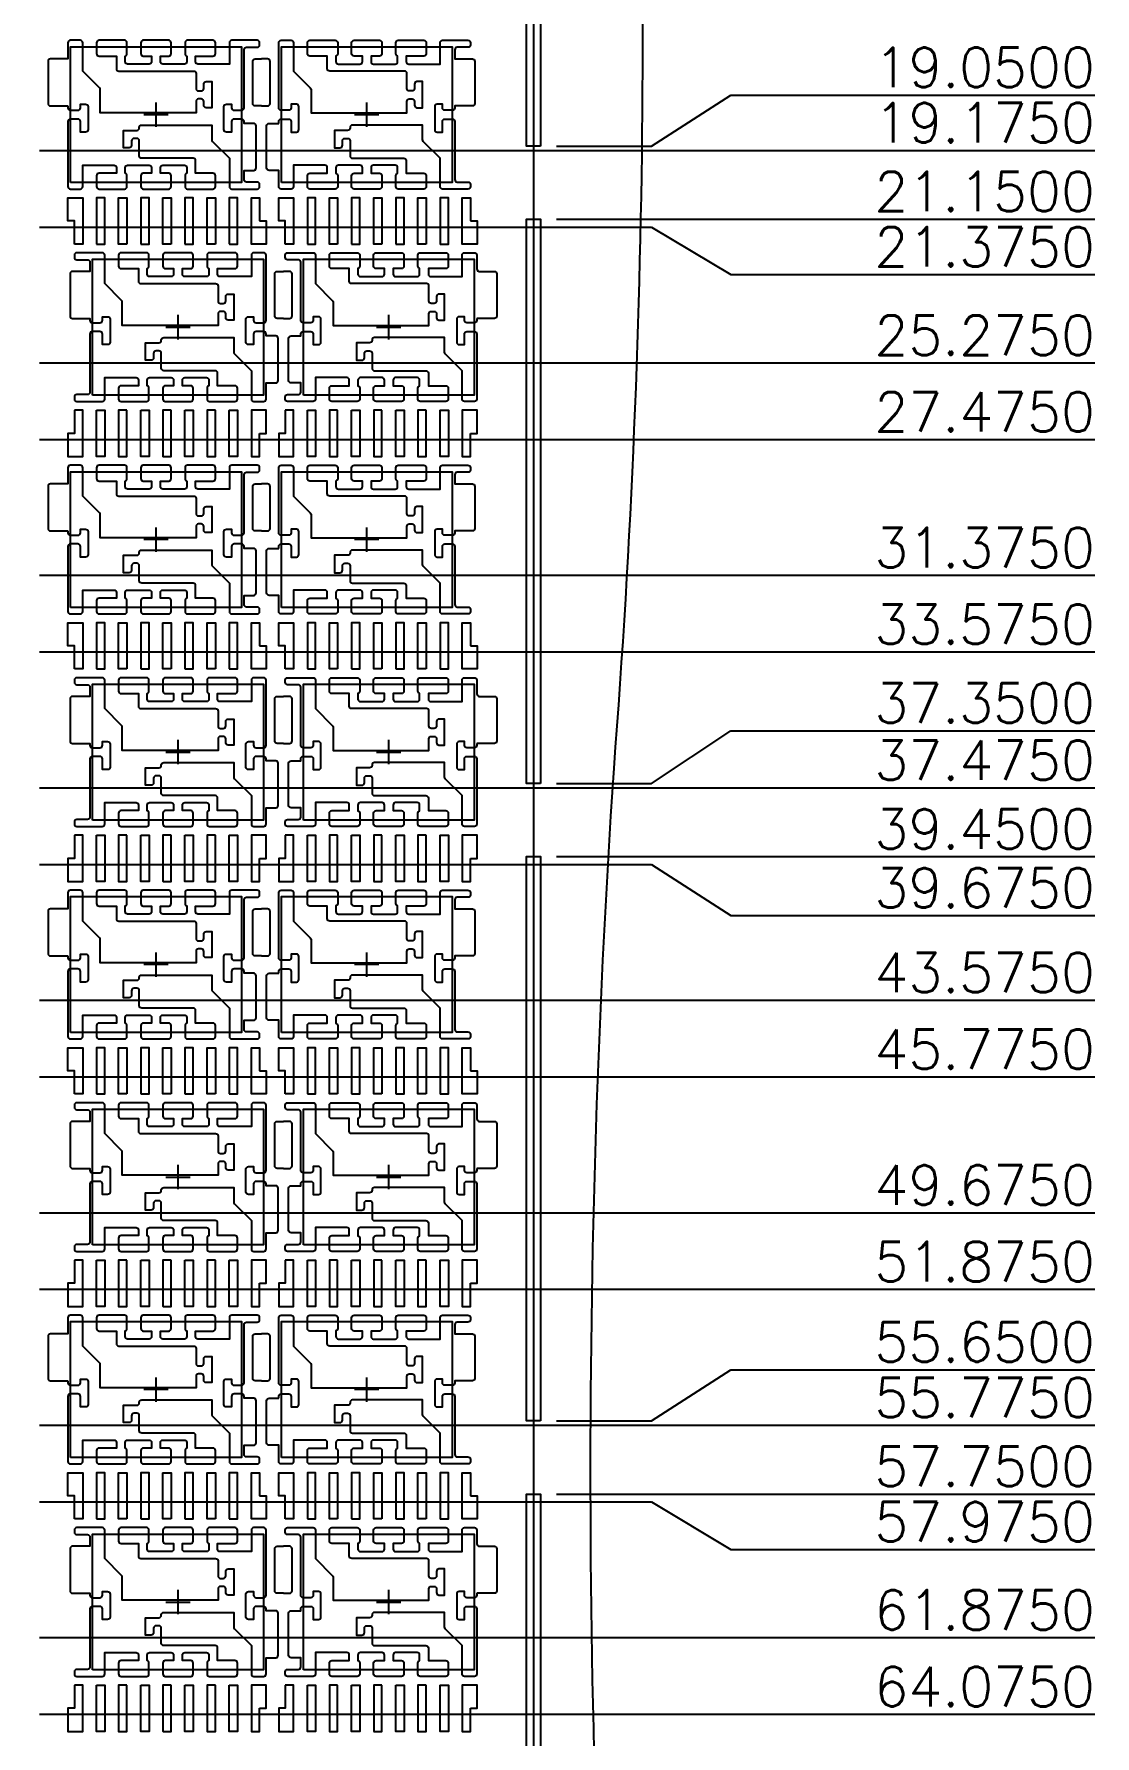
# Model space of a CAD drawing. Extents: x 37 to 266, y 59 to 387.
# Drawn here: x 108.7 to 175.7, y 213.3 to 320.8 of the extents above; entities that cross this region are included whole.
import ezdxf
from ezdxf.enums import TextEntityAlignment as Align
from ezdxf.lldxf.tags import DXFTag

# ---------------------------------------------------------------- set-up
doc = ezdxf.new("R2010")
doc.units = 0
doc.header["$LTSCALE"] = 8
doc.header["$MEASUREMENT"] = 0
for name, color, linetype in [('CEN', 2, 'CENTER'), ('COIN-LINE', 4, 'Continuous'), ('DIM', 7, 'Continuous'), ('LF-LINE', 1, 'Continuous'), ('PKG-OUT', 3, 'HIDDEN')]:
    doc.layers.add(name, color=color, linetype=linetype)
doc.styles.add('SIMPLEX', font='SIMPLEX.shx', dxfattribs={"height": 3})
tags = doc.linetypes.add('CENTER', pattern=[2, 1.25, -0.25, 0.25, -0.25]).pattern_tags.tags
tags[10:11] = [DXFTag(74, 4), DXFTag(75, 0), DXFTag(340, '0'), DXFTag(46, 1.0), DXFTag(50, 0.0), DXFTag(44, 0.0), DXFTag(45, 0.0)]
tags[8:9] = [DXFTag(74, 4), DXFTag(75, 0), DXFTag(340, '0'), DXFTag(46, 1.0), DXFTag(50, 0.0), DXFTag(44, 0.0), DXFTag(45, 0.0)]
tags[6:7] = [DXFTag(74, 4), DXFTag(75, 0), DXFTag(340, '0'), DXFTag(46, 1.0), DXFTag(50, 0.0), DXFTag(44, 0.0), DXFTag(45, 0.0)]
tags[4:5] = [DXFTag(74, 4), DXFTag(75, 0), DXFTag(340, '0'), DXFTag(46, 1.0), DXFTag(50, 0.0), DXFTag(44, 0.0), DXFTag(45, 0.0)]
tags = doc.linetypes.add('HIDDEN', pattern=[0.375, 0.25, -0.125]).pattern_tags.tags
tags[6:7] = [DXFTag(74, 4), DXFTag(75, 0), DXFTag(340, '0'), DXFTag(46, 1.0), DXFTag(50, 0.0), DXFTag(44, 0.0), DXFTag(45, 0.0)]
tags[4:5] = [DXFTag(74, 4), DXFTag(75, 0), DXFTag(340, '0'), DXFTag(46, 1.0), DXFTag(50, 0.0), DXFTag(44, 0.0), DXFTag(45, 0.0)]

# ---------------------------------------------------------------- blocks, each defined once
blk = doc.blocks.new('INT2')
for points in [[(2.527, 0.25), (2.527, 0.195, -0.414214), (2.457, 0.125), (2.24, 0.125, -0.414214), (2.17, 0.195), (2.17, 0.3), (2.02, 0.3, 0.414214), (1.95, 0.23), (1.95, -0.43, 0.414214), (2.02, -0.5), (2.17, -0.5), (2.17, -0.195, -0.414214), (2.24, -0.125), (2.457, -0.125, -0.414214), (2.527, -0.195), (2.527, -2.065, -0.414214), (2.457, -2.135), (2.175, -2.135, -0.414214), (2.105, -2.065), (2.105, -1.25), (1.621, -0.766, -0.198912), (1.6, -0.716), (1.6, -0.3), (-0.41, -0.3, 0.414214), (-0.48, -0.37), (-0.48, -0.38, -0.414214), (-0.55, -0.45), (-0.93, -0.45), (-0.93, -0.95), (-0.77, -0.95, 0.414214), (-0.7, -0.88), (-0.7, -0.75, -0.414214), (-0.63, -0.68), (-0.55, -0.68, -0.414214), (-0.48, -0.75), (-0.48, -1.18, 0.414214), (-0.41, -1.25), (1.065, -1.25, -0.414214), (1.135, -1.32), (1.135, -1.68), (1.635, -1.68, -0.414214), (1.705, -1.75), (1.705, -2.065, -0.414214), (1.635, -2.135), (0.905, -2.135, -0.414214), (0.835, -2.065), (0.835, -1.75, -0.331679), (0.885, -1.683), (0.885, -1.52, 0.414214), (0.815, -1.45), (0.195, -1.45, 0.414214), (0.125, -1.52), (0.125, -1.68), (0.365, -1.68, -0.414214), (0.435, -1.75), (0.435, -2.065, -0.414214), (0.365, -2.135), (-0.365, -2.135, -0.414214), (-0.435, -2.065), (-0.435, -1.75, -0.414214), (-0.365, -1.68), (-0.125, -1.68), (-0.125, -1.52, 0.414214), (-0.195, -1.45), (-0.815, -1.45, 0.414214), (-0.885, -1.52), (-0.885, -1.683, -0.331679), (-0.835, -1.75), (-0.835, -2.065, -0.414214), (-0.905, -2.135), (-1.635, -2.135, -0.414214), (-1.705, -2.065), (-1.705, -1.75, -0.414214), (-1.635, -1.68), (-1.135, -1.68), (-1.135, -1.52, 0.414214), (-1.205, -1.45), (-2.105, -1.45), (-2.105, -2.065, -0.414214), (-2.175, -2.135), (-2.905, -2.135, -0.414214), (-2.975, -2.065), (-2.975, -2.005, -0.414214), (-2.905, -1.935), (-2.598, -1.935, 0.414214), (-2.528, -1.865), (-2.528, -1.6), (-2.805, -1.6, -0.414214), (-2.875, -1.53), (-2.875, -0.32, -0.414214), (-2.805, -0.25), (-2.528, -0.25), (-2.528, -0.195, -0.414214), (-2.458, -0.125), (-2.24, -0.125, -0.414214), (-2.17, -0.195), (-2.17, -0.5), (-2.02, -0.5, 0.414214), (-1.95, -0.43), (-1.95, 0.23, 0.414214), (-2.02, 0.3), (-2.17, 0.3), (-2.17, 0.195, -0.414214), (-2.24, 0.125), (-2.458, 0.125, -0.414214), (-2.528, 0.195), (-2.528, 1.865, 0.414214), (-2.598, 1.935), (-2.905, 1.935, -0.414214), (-2.975, 2.005), (-2.975, 2.065, -0.414214), (-2.905, 2.135), (-2.175, 2.135, -0.414214), (-2.105, 2.065), (-2.105, 1.25), (-1.621, 0.766, -0.198912), (-1.6, 0.716), (-1.6, 0.05), (1.15, 0.05), (1.15, 0.38, -0.414214), (1.22, 0.45), (1.3, 0.45, -0.414214), (1.37, 0.38), (1.37, 0.27, 0.414214), (1.44, 0.2), (1.6, 0.2), (1.6, 0.95), (1.44, 0.95, 0.414214), (1.37, 0.88), (1.37, 0.75, -0.414214), (1.3, 0.68), (1.22, 0.68, -0.414214), (1.15, 0.75), (1.15, 1.18, 0.414214), (1.08, 1.25), (-1.065, 1.25, -0.414214), (-1.135, 1.32), (-1.135, 1.68), (-1.635, 1.68, -0.414214), (-1.705, 1.75), (-1.705, 2.065, -0.414214), (-1.635, 2.135), (-0.905, 2.135, -0.414214), (-0.835, 2.065), (-0.835, 1.75, -0.331679), (-0.885, 1.683), (-0.885, 1.52, 0.414214), (-0.815, 1.45), (-0.195, 1.45, 0.414214), (-0.125, 1.52), (-0.125, 1.68), (-0.365, 1.68, -0.414214), (-0.435, 1.75), (-0.435, 2.065, -0.414214), (-0.365, 2.135), (0.365, 2.135, -0.414214), (0.435, 2.065), (0.435, 1.75, -0.414214), (0.365, 1.68), (0.125, 1.68), (0.125, 1.52, 0.414214), (0.195, 1.45), (0.815, 1.45, 0.414214), (0.885, 1.52), (0.885, 1.683, -0.331679), (0.835, 1.75), (0.835, 2.065, -0.414214), (0.905, 2.135), (1.635, 2.135, -0.414214), (1.705, 2.065), (1.705, 1.75, -0.414214), (1.635, 1.68), (1.135, 1.68), (1.135, 1.52, 0.414214), (1.205, 1.45), (2.105, 1.45), (2.105, 2.065, -0.414214), (2.175, 2.135), (2.457, 2.135, -0.414214), (2.527, 2.065), (2.527, 1.67, 0.414214), (2.597, 1.6), (3.03, 1.6, -0.414214), (3.1, 1.53), (3.1, 0.32, -0.414214), (3.03, 0.25), (2.527, 0.25)], [(-3.025, 0.25), (-2.848, 0.25, 0.414214), (-2.778, 0.32), (-2.778, 1.53, 0.414214), (-2.848, 1.6), (-3.025, 1.6)]]:
    blk.add_lwpolyline(points, format="xyb")
at = {"layer": 'PKG-OUT'}
blk.add_lwpolyline([(-2.45, -1.95), (-2.45, 1.95), (2.45, 1.95), (2.45, -1.95)], close=True, dxfattribs=at)
blk = doc.blocks.new('INT1')
blk.add_lwpolyline([(1.22, 0.45, 0.414214), (1.15, 0.38), (1.15, 0.05), (-1.6, 0.05), (-1.6, 0.716, 0.198912), (-1.621, 0.766), (-2.105, 1.25), (-2.105, 2.065, 0.414214), (-2.175, 2.135), (-2.905, 2.135, 0.414214), (-2.975, 2.065), (-2.975, 2.005, 0.414214), (-2.905, 1.935), (-2.598, 1.935, -0.414214), (-2.528, 1.865), (-2.528, 1.6), (-3.03, 1.6, 0.414214), (-3.1, 1.53), (-3.1, 0.32, 0.414214), (-3.03, 0.25), (-2.528, 0.25), (-2.528, 0.195, 0.414214), (-2.458, 0.125), (-2.24, 0.125, 0.414214), (-2.17, 0.195), (-2.17, 0.3), (-2.02, 0.3, -0.414214), (-1.95, 0.23), (-1.95, -0.43, -0.414214), (-2.02, -0.5), (-2.17, -0.5), (-2.17, -0.195, 0.414214), (-2.24, -0.125), (-2.458, -0.125, 0.414214), (-2.528, -0.195), (-2.528, -1.865, -0.414214), (-2.598, -1.935), (-2.905, -1.935, 0.414214), (-2.975, -2.005), (-2.975, -2.065, 0.414214), (-2.905, -2.135), (-2.175, -2.135, 0.414214), (-2.105, -2.065), (-2.105, -1.45), (-1.205, -1.45, -0.414214), (-1.135, -1.52), (-1.135, -1.68), (-1.635, -1.68, 0.414214), (-1.705, -1.75), (-1.705, -2.065, 0.414214), (-1.635, -2.135), (-0.905, -2.135, 0.414214), (-0.835, -2.065), (-0.835, -1.75, 0.331679), (-0.885, -1.683), (-0.885, -1.52, -0.414214), (-0.815, -1.45), (-0.195, -1.45, -0.414214), (-0.125, -1.52), (-0.125, -1.68), (-0.365, -1.68, 0.414214), (-0.435, -1.75), (-0.435, -2.065, 0.414214), (-0.365, -2.135), (0.365, -2.135, 0.414214), (0.435, -2.065), (0.435, -1.75, 0.414214), (0.365, -1.68), (0.125, -1.68), (0.125, -1.52, -0.414214), (0.195, -1.45), (0.815, -1.45, -0.414214), (0.885, -1.52), (0.885, -1.683, 0.331679), (0.835, -1.75), (0.835, -2.065, 0.414214), (0.905, -2.135), (1.635, -2.135, 0.414214), (1.705, -2.065), (1.705, -1.75, 0.414214), (1.635, -1.68), (1.135, -1.68), (1.135, -1.32, 0.414214), (1.065, -1.25), (-0.41, -1.25, -0.414214), (-0.48, -1.18), (-0.48, -0.75, 0.414214), (-0.55, -0.68), (-0.63, -0.68, 0.414214), (-0.7, -0.75), (-0.7, -0.88, -0.414214), (-0.77, -0.95), (-0.93, -0.95), (-0.93, -0.45), (-0.55, -0.45, 0.414214), (-0.48, -0.38), (-0.48, -0.37, -0.414214), (-0.41, -0.3), (1.6, -0.3), (1.6, -0.716, 0.198912), (1.621, -0.766), (2.105, -1.25), (2.105, -2.065, 0.414214), (2.175, -2.135), (2.457, -2.135, 0.414214), (2.527, -2.065), (2.527, -1.6), (2.805, -1.6, 0.414214), (2.875, -1.53), (2.875, -0.32, 0.414214), (2.805, -0.25), (2.527, -0.25), (2.527, -0.195, 0.414214), (2.457, -0.125), (2.24, -0.125, 0.414214), (2.17, -0.195), (2.17, -0.5), (2.02, -0.5, -0.414214), (1.95, -0.43), (1.95, 0.23, -0.414214), (2.02, 0.3), (2.17, 0.3), (2.17, 0.195, 0.414214), (2.24, 0.125), (2.457, 0.125, 0.414214), (2.527, 0.195), (2.527, 2.065, 0.414214), (2.457, 2.135), (2.175, 2.135, 0.414214), (2.105, 2.065), (2.105, 1.45), (1.205, 1.45, -0.414214), (1.135, 1.52), (1.135, 1.68), (1.635, 1.68, 0.414214), (1.705, 1.75), (1.705, 2.065, 0.414214), (1.635, 2.135), (0.905, 2.135, 0.414214), (0.835, 2.065), (0.835, 1.75, 0.331679), (0.885, 1.683), (0.885, 1.52, -0.414214), (0.815, 1.45), (0.195, 1.45, -0.414214), (0.125, 1.52), (0.125, 1.68), (0.365, 1.68, 0.414214), (0.435, 1.75), (0.435, 2.065, 0.414214), (0.365, 2.135), (-0.365, 2.135, 0.414214), (-0.435, 2.065), (-0.435, 1.75, 0.414214), (-0.365, 1.68), (-0.125, 1.68), (-0.125, 1.52, -0.414214), (-0.195, 1.45), (-0.815, 1.45, -0.414214), (-0.885, 1.52), (-0.885, 1.683, 0.331679), (-0.835, 1.75), (-0.835, 2.065, 0.414214), (-0.905, 2.135), (-1.635, 2.135, 0.414214), (-1.705, 2.065), (-1.705, 1.75, 0.414214), (-1.635, 1.68), (-1.135, 1.68), (-1.135, 1.32, 0.414214), (-1.065, 1.25), (1.08, 1.25, -0.414214), (1.15, 1.18), (1.15, 0.75, 0.414214), (1.22, 0.68), (1.3, 0.68, 0.414214), (1.37, 0.75), (1.37, 0.88, -0.414214), (1.44, 0.95), (1.6, 0.95), (1.6, 0.2), (1.44, 0.2, -0.414214), (1.37, 0.27), (1.37, 0.38, 0.414214), (1.3, 0.45)], format="xyb", close=True)
blk.add_lwpolyline([(3.025, 0.25), (2.848, 0.25, -0.414214), (2.778, 0.32), (2.778, 1.53, -0.414214), (2.848, 1.6), (3.025, 1.6)], format="xyb")
at = {"layer": 'PKG-OUT'}
blk.add_lwpolyline([(-2.45, -1.95), (-2.45, 1.95), (2.45, 1.95), (2.45, -1.95)], close=True, dxfattribs=at)
blk = doc.blocks.new('INT3')
for points in [[(-2.528, 0.25), (-2.528, 0.195, 0.414214), (-2.458, 0.125), (-2.24, 0.125, 0.414214), (-2.17, 0.195), (-2.17, 0.3), (-2.02, 0.3, -0.414214), (-1.95, 0.23), (-1.95, -0.43, -0.414214), (-2.02, -0.5), (-2.17, -0.5), (-2.17, -0.195, 0.414214), (-2.24, -0.125), (-2.458, -0.125, 0.414214), (-2.528, -0.195), (-2.528, -2.065, 0.414214), (-2.458, -2.135), (-2.175, -2.135, 0.414214), (-2.105, -2.065), (-2.105, -1.45), (-1.205, -1.45, -0.414214), (-1.135, -1.52), (-1.135, -1.68), (-1.635, -1.68, 0.414214), (-1.705, -1.75), (-1.705, -2.065, 0.414214), (-1.635, -2.135), (-0.905, -2.135, 0.414214), (-0.835, -2.065), (-0.835, -1.75, 0.331679), (-0.885, -1.683), (-0.885, -1.52, -0.414214), (-0.815, -1.45), (-0.195, -1.45, -0.414214), (-0.125, -1.52), (-0.125, -1.68), (-0.365, -1.68, 0.414214), (-0.435, -1.75), (-0.435, -2.065, 0.414214), (-0.365, -2.135), (0.365, -2.135, 0.414214), (0.435, -2.065), (0.435, -1.75, 0.414214), (0.365, -1.68), (0.125, -1.68), (0.125, -1.52, -0.414214), (0.195, -1.45), (0.815, -1.45, -0.414214), (0.885, -1.52), (0.885, -1.683, 0.331679), (0.835, -1.75), (0.835, -2.065, 0.414214), (0.905, -2.135), (1.635, -2.135, 0.414214), (1.705, -2.065), (1.705, -1.75, 0.414214), (1.635, -1.68), (1.135, -1.68), (1.135, -1.32, 0.414214), (1.065, -1.25), (-0.41, -1.25, -0.414214), (-0.48, -1.18), (-0.48, -0.75, 0.414214), (-0.55, -0.68), (-0.63, -0.68, 0.414214), (-0.7, -0.75), (-0.7, -0.88, -0.414214), (-0.77, -0.95), (-0.93, -0.95), (-0.93, -0.45), (-0.55, -0.45, 0.414214), (-0.48, -0.38), (-0.48, -0.37, -0.414214), (-0.41, -0.3), (1.6, -0.3), (1.6, -0.716, 0.198912), (1.621, -0.766), (2.105, -1.25), (2.105, -2.065, 0.414214), (2.175, -2.135), (2.905, -2.135, 0.414214), (2.975, -2.065), (2.975, -2.005, 0.414214), (2.905, -1.935), (2.597, -1.935, -0.414214), (2.527, -1.865), (2.527, -1.6), (2.805, -1.6, 0.414214), (2.875, -1.53), (2.875, -0.32, 0.414214), (2.805, -0.25), (2.527, -0.25), (2.527, -0.195, 0.414214), (2.457, -0.125), (2.24, -0.125, 0.414214), (2.17, -0.195), (2.17, -0.5), (2.02, -0.5, -0.414214), (1.95, -0.43), (1.95, 0.23, -0.414214), (2.02, 0.3), (2.17, 0.3), (2.17, 0.195, 0.414214), (2.24, 0.125), (2.457, 0.125, 0.414214), (2.527, 0.195), (2.527, 1.865, -0.414214), (2.597, 1.935), (2.905, 1.935, 0.414214), (2.975, 2.005), (2.975, 2.065, 0.414214), (2.905, 2.135), (2.175, 2.135, 0.414214), (2.105, 2.065), (2.105, 1.45), (1.205, 1.45, -0.414214), (1.135, 1.52), (1.135, 1.68), (1.635, 1.68, 0.414214), (1.705, 1.75), (1.705, 2.065, 0.414214), (1.635, 2.135), (0.905, 2.135, 0.414214), (0.835, 2.065), (0.835, 1.75, 0.331679), (0.885, 1.683), (0.885, 1.52, -0.414214), (0.815, 1.45), (0.195, 1.45, -0.414214), (0.125, 1.52), (0.125, 1.68), (0.365, 1.68, 0.414214), (0.435, 1.75), (0.435, 2.065, 0.414214), (0.365, 2.135), (-0.365, 2.135, 0.414214), (-0.435, 2.065), (-0.435, 1.75, 0.414214), (-0.365, 1.68), (-0.125, 1.68), (-0.125, 1.52, -0.414214), (-0.195, 1.45), (-0.815, 1.45, -0.414214), (-0.885, 1.52), (-0.885, 1.683, 0.331679), (-0.835, 1.75), (-0.835, 2.065, 0.414214), (-0.905, 2.135), (-1.635, 2.135, 0.414214), (-1.705, 2.065), (-1.705, 1.75, 0.414214), (-1.635, 1.68), (-1.135, 1.68), (-1.135, 1.32, 0.414214), (-1.065, 1.25), (1.08, 1.25, -0.414214), (1.15, 1.18), (1.15, 0.75, 0.414214), (1.22, 0.68), (1.3, 0.68, 0.414214), (1.37, 0.75), (1.37, 0.88, -0.414214), (1.44, 0.95), (1.6, 0.95), (1.6, 0.2), (1.44, 0.2, -0.414214), (1.37, 0.27), (1.37, 0.38, 0.414214), (1.3, 0.45), (1.22, 0.45, 0.414214), (1.15, 0.38), (1.15, 0.05), (-1.6, 0.05), (-1.6, 0.716, 0.198912), (-1.621, 0.766), (-2.105, 1.25), (-2.105, 2.065, 0.414214), (-2.175, 2.135), (-2.458, 2.135, 0.414214), (-2.528, 2.065), (-2.528, 1.6), (-3.03, 1.6, 0.414214), (-3.1, 1.53), (-3.1, 0.32, 0.414214), (-3.03, 0.25), (-2.528, 0.25)], [(3.025, 0.25), (2.848, 0.25, -0.414214), (2.778, 0.32), (2.778, 1.53, -0.414214), (2.848, 1.6), (3.025, 1.6)]]:
    blk.add_lwpolyline(points, format="xyb")
at = {"layer": 'PKG-OUT'}
blk.add_lwpolyline([(-2.45, -1.95), (-2.45, 1.95), (2.45, 1.95), (2.45, -1.95)], close=True, dxfattribs=at)
blk = doc.blocks.new('INT4')
for points in [[(-2.528, -0.25), (-2.528, -0.195, -0.414214), (-2.458, -0.125), (-2.24, -0.125, -0.414214), (-2.17, -0.195), (-2.17, -0.5), (-2.02, -0.5, 0.414214), (-1.95, -0.43), (-1.95, 0.23, 0.414214), (-2.02, 0.3), (-2.17, 0.3), (-2.17, 0.195, -0.414214), (-2.24, 0.125), (-2.458, 0.125, -0.414214), (-2.528, 0.195), (-2.528, 2.065, -0.414214), (-2.458, 2.135), (-2.175, 2.135, -0.414214), (-2.105, 2.065), (-2.105, 1.25), (-1.621, 0.766, -0.198912), (-1.6, 0.716), (-1.6, 0.05), (1.15, 0.05), (1.15, 0.38, -0.414214), (1.22, 0.45), (1.3, 0.45, -0.414214), (1.37, 0.38), (1.37, 0.27, 0.414214), (1.44, 0.2), (1.6, 0.2), (1.6, 0.95), (1.44, 0.95, 0.414214), (1.37, 0.88), (1.37, 0.75, -0.414214), (1.3, 0.68), (1.22, 0.68, -0.414214), (1.15, 0.75), (1.15, 1.18, 0.414214), (1.08, 1.25), (-1.065, 1.25, -0.414214), (-1.135, 1.32), (-1.135, 1.68), (-1.635, 1.68, -0.414214), (-1.705, 1.75), (-1.705, 2.065, -0.414214), (-1.635, 2.135), (-0.905, 2.135, -0.414214), (-0.835, 2.065), (-0.835, 1.75, -0.331679), (-0.885, 1.683), (-0.885, 1.52, 0.414214), (-0.815, 1.45), (-0.195, 1.45, 0.414214), (-0.125, 1.52), (-0.125, 1.68), (-0.365, 1.68, -0.414214), (-0.435, 1.75), (-0.435, 2.065, -0.414214), (-0.365, 2.135), (0.365, 2.135, -0.414214), (0.435, 2.065), (0.435, 1.75, -0.414214), (0.365, 1.68), (0.125, 1.68), (0.125, 1.52, 0.414214), (0.195, 1.45), (0.815, 1.45, 0.414214), (0.885, 1.52), (0.885, 1.683, -0.331679), (0.835, 1.75), (0.835, 2.065, -0.414214), (0.905, 2.135), (1.635, 2.135, -0.414214), (1.705, 2.065), (1.705, 1.75, -0.414214), (1.635, 1.68), (1.135, 1.68), (1.135, 1.52, 0.414214), (1.205, 1.45), (2.105, 1.45), (2.105, 2.065, -0.414214), (2.175, 2.135), (2.905, 2.135, -0.414214), (2.975, 2.065), (2.975, 2.005, -0.414214), (2.905, 1.935), (2.597, 1.935, 0.414214), (2.527, 1.865), (2.527, 1.6), (3.03, 1.6, -0.414214), (3.1, 1.53), (3.1, 0.32, -0.414214), (3.03, 0.25), (2.527, 0.25), (2.527, 0.195, -0.414214), (2.457, 0.125), (2.24, 0.125, -0.414214), (2.17, 0.195), (2.17, 0.3), (2.02, 0.3, 0.414214), (1.95, 0.23), (1.95, -0.43, 0.414214), (2.02, -0.5), (2.17, -0.5), (2.17, -0.195, -0.414214), (2.24, -0.125), (2.457, -0.125, -0.414214), (2.527, -0.195), (2.527, -1.865, 0.414214), (2.597, -1.935), (2.905, -1.935, -0.414214), (2.975, -2.005), (2.975, -2.065, -0.414214), (2.905, -2.135), (2.175, -2.135, -0.414214), (2.105, -2.065), (2.105, -1.25), (1.621, -0.766, -0.198912), (1.6, -0.716), (1.6, -0.3), (-0.41, -0.3, 0.414214), (-0.48, -0.37), (-0.48, -0.38, -0.414214), (-0.55, -0.45), (-0.93, -0.45), (-0.93, -0.95), (-0.77, -0.95, 0.414214), (-0.7, -0.88), (-0.7, -0.75, -0.414214), (-0.63, -0.68), (-0.55, -0.68, -0.414214), (-0.48, -0.75), (-0.48, -1.18, 0.414214), (-0.41, -1.25), (1.065, -1.25, -0.414214), (1.135, -1.32), (1.135, -1.68), (1.635, -1.68, -0.414214), (1.705, -1.75), (1.705, -2.065, -0.414214), (1.635, -2.135), (0.905, -2.135, -0.414214), (0.835, -2.065), (0.835, -1.75, -0.331679), (0.885, -1.683), (0.885, -1.52, 0.414214), (0.815, -1.45), (0.195, -1.45, 0.414214), (0.125, -1.52), (0.125, -1.68), (0.365, -1.68, -0.414214), (0.435, -1.75), (0.435, -2.065, -0.414214), (0.365, -2.135), (-0.365, -2.135, -0.414214), (-0.435, -2.065), (-0.435, -1.75, -0.414214), (-0.365, -1.68), (-0.125, -1.68), (-0.125, -1.52, 0.414214), (-0.195, -1.45), (-0.815, -1.45, 0.414214), (-0.885, -1.52), (-0.885, -1.683, -0.331679), (-0.835, -1.75), (-0.835, -2.065, -0.414214), (-0.905, -2.135), (-1.635, -2.135, -0.414214), (-1.705, -2.065), (-1.705, -1.75, -0.414214), (-1.635, -1.68), (-1.135, -1.68), (-1.135, -1.52, 0.414214), (-1.205, -1.45), (-2.105, -1.45), (-2.105, -2.065, -0.414214), (-2.175, -2.135), (-2.458, -2.135, -0.414214), (-2.528, -2.065), (-2.528, -1.6), (-2.805, -1.6, -0.414214), (-2.875, -1.53), (-2.875, -0.32, -0.414214), (-2.805, -0.25), (-2.528, -0.25)], [(-3.025, 0.25), (-2.848, 0.25, 0.414214), (-2.778, 0.32), (-2.778, 1.53, 0.414214), (-2.848, 1.6), (-3.025, 1.6)]]:
    blk.add_lwpolyline(points, format="xyb")
at = {"layer": 'PKG-OUT'}
blk.add_lwpolyline([(-2.45, -1.95), (-2.45, 1.95), (2.45, 1.95), (2.45, -1.95)], close=True, dxfattribs=at)

msp = doc.modelspace()

# ---------------------------------------------------------------- linework, layer by layer
for points in [[(111.22, 307.5), (111.22, 308.96), (110.81, 308.96), (110.81, 310.42), (111.74, 310.42), (111.74, 307.5)], [(112.62, 307.5), (113.13, 307.5), (113.13, 310.42), (112.62, 310.42)], [(114.53, 307.5), (114.01, 307.5), (114.01, 310.42), (114.53, 310.42)], [(115.41, 307.5), (115.93, 307.5), (115.93, 310.42), (115.41, 310.42)], [(117.32, 307.5), (116.81, 307.5), (116.81, 310.41), (116.82, 310.42), (117.32, 310.42)], [(118.2, 307.5), (118.72, 307.5), (118.72, 310.42), (118.2, 310.42)], [(120.12, 307.5), (119.6, 307.5), (119.6, 310.42), (120.12, 310.42)], [(121, 307.51), (121.01, 307.5), (121.52, 307.5), (121.52, 310.42), (121, 310.42)], [(122.91, 308.96), (123.33, 308.96), (123.33, 307.5), (122.4, 307.5), (122.4, 310.42), (122.91, 310.42)], [(124.53, 307.5), (124.53, 308.96), (124.12, 308.96), (124.12, 310.42), (125.05, 310.42), (125.05, 307.5)], [(125.93, 307.5), (126.44, 307.5), (126.44, 310.42), (125.93, 310.42)], [(127.84, 307.5), (127.32, 307.5), (127.32, 310.42), (127.84, 310.42)], [(128.72, 307.5), (129.24, 307.5), (129.24, 310.42), (128.72, 310.42)], [(130.63, 307.5), (130.12, 307.5), (130.12, 310.41), (130.13, 310.42), (130.63, 310.42)], [(131.51, 307.5), (132.03, 307.5), (132.03, 310.42), (131.51, 310.42)], [(133.43, 307.5), (132.91, 307.5), (132.91, 310.42), (133.43, 310.42)], [(134.31, 307.51), (134.32, 307.5), (134.83, 307.5), (134.83, 310.42), (134.31, 310.42)], [(136.22, 308.96), (136.64, 308.96), (136.64, 307.5), (135.71, 307.5), (135.71, 310.42), (136.22, 310.42)], [(111.22, 297), (111.22, 295.54), (110.81, 295.54), (110.81, 294.08), (111.74, 294.08), (111.74, 297)], [(112.62, 297), (113.13, 297), (113.13, 294.08), (112.62, 294.08)], [(114.53, 297), (114.01, 297), (114.01, 294.08), (114.53, 294.08)], [(115.41, 297), (115.93, 297), (115.93, 294.08), (115.41, 294.08)], [(117.32, 297), (116.81, 297), (116.81, 294.09), (116.82, 294.08), (117.32, 294.08)], [(118.2, 297), (118.72, 297), (118.72, 294.08), (118.2, 294.08)], [(120.12, 297), (119.6, 297), (119.6, 294.08), (120.12, 294.08)], [(121, 296.99), (121.01, 297), (121.52, 297), (121.52, 294.08), (121, 294.08)], [(122.91, 295.54), (123.33, 295.54), (123.33, 297), (122.4, 297), (122.4, 294.08), (122.91, 294.08)], [(124.53, 297), (124.53, 295.54), (124.12, 295.54), (124.12, 294.08), (125.05, 294.08), (125.05, 297)], [(125.93, 297), (126.44, 297), (126.44, 294.08), (125.93, 294.08)], [(127.84, 297), (127.32, 297), (127.32, 294.08), (127.84, 294.08)], [(128.72, 297), (129.24, 297), (129.24, 294.08), (128.72, 294.08)], [(130.63, 297), (130.12, 297), (130.12, 294.09), (130.13, 294.08), (130.63, 294.08)], [(131.51, 297), (132.03, 297), (132.03, 294.08), (131.51, 294.08)], [(133.43, 297), (132.91, 297), (132.91, 294.08), (133.43, 294.08)], [(134.31, 296.99), (134.32, 297), (134.83, 297), (134.83, 294.08), (134.31, 294.08)], [(136.22, 295.54), (136.64, 295.54), (136.64, 297), (135.71, 297), (135.71, 294.08), (136.22, 294.08)], [(111.22, 280.66), (111.22, 282.12), (110.81, 282.12), (110.81, 283.58), (111.74, 283.58), (111.74, 280.66)], [(112.62, 280.66), (113.13, 280.66), (113.13, 283.58), (112.62, 283.58)], [(114.53, 280.66), (114.01, 280.66), (114.01, 283.58), (114.53, 283.58)], [(115.41, 280.66), (115.93, 280.66), (115.93, 283.58), (115.41, 283.58)], [(117.32, 280.66), (116.81, 280.66), (116.81, 283.57), (116.82, 283.58), (117.32, 283.58)], [(118.2, 280.66), (118.72, 280.66), (118.72, 283.58), (118.2, 283.58)], [(120.12, 280.66), (119.6, 280.66), (119.6, 283.58), (120.12, 283.58)], [(121, 280.67), (121.01, 280.66), (121.52, 280.66), (121.52, 283.58), (121, 283.58)], [(122.91, 282.12), (123.33, 282.12), (123.33, 280.66), (122.4, 280.66), (122.4, 283.58), (122.91, 283.58)], [(124.53, 280.66), (124.53, 282.12), (124.12, 282.12), (124.12, 283.58), (125.05, 283.58), (125.05, 280.66)], [(125.93, 280.66), (126.44, 280.66), (126.44, 283.58), (125.93, 283.58)], [(127.84, 280.66), (127.32, 280.66), (127.32, 283.58), (127.84, 283.58)], [(128.72, 280.66), (129.24, 280.66), (129.24, 283.58), (128.72, 283.58)], [(130.63, 280.66), (130.12, 280.66), (130.12, 283.57), (130.13, 283.58), (130.63, 283.58)], [(131.51, 280.66), (132.03, 280.66), (132.03, 283.58), (131.51, 283.58)], [(133.43, 280.66), (132.91, 280.66), (132.91, 283.58), (133.43, 283.58)], [(134.31, 280.67), (134.32, 280.66), (134.83, 280.66), (134.83, 283.58), (134.31, 283.58)], [(136.22, 282.12), (136.64, 282.12), (136.64, 280.66), (135.71, 280.66), (135.71, 283.58), (136.22, 283.58)], [(111.22, 270.16), (111.22, 268.7), (110.81, 268.7), (110.81, 267.24), (111.74, 267.24), (111.74, 270.16)], [(112.62, 270.16), (113.13, 270.16), (113.13, 267.24), (112.62, 267.24)], [(114.53, 270.16), (114.01, 270.16), (114.01, 267.24), (114.53, 267.24)], [(115.41, 270.16), (115.93, 270.16), (115.93, 267.24), (115.41, 267.24)], [(117.32, 270.16), (116.81, 270.16), (116.81, 267.25), (116.82, 267.24), (117.32, 267.24)], [(118.2, 270.16), (118.72, 270.16), (118.72, 267.24), (118.2, 267.24)], [(120.12, 270.16), (119.6, 270.16), (119.6, 267.24), (120.12, 267.24)], [(121, 270.15), (121.01, 270.16), (121.52, 270.16), (121.52, 267.24), (121, 267.24)], [(122.91, 268.7), (123.33, 268.7), (123.33, 270.16), (122.4, 270.16), (122.4, 267.24), (122.91, 267.24)], [(124.53, 270.16), (124.53, 268.7), (124.12, 268.7), (124.12, 267.24), (125.05, 267.24), (125.05, 270.16)], [(125.93, 270.16), (126.44, 270.16), (126.44, 267.24), (125.93, 267.24)], [(127.84, 270.16), (127.32, 270.16), (127.32, 267.24), (127.84, 267.24)], [(128.72, 270.16), (129.24, 270.16), (129.24, 267.24), (128.72, 267.24)], [(130.63, 270.16), (130.12, 270.16), (130.12, 267.25), (130.13, 267.24), (130.63, 267.24)], [(131.51, 270.16), (132.03, 270.16), (132.03, 267.24), (131.51, 267.24)], [(133.43, 270.16), (132.91, 270.16), (132.91, 267.24), (133.43, 267.24)], [(134.31, 270.15), (134.32, 270.16), (134.83, 270.16), (134.83, 267.24), (134.31, 267.24)], [(136.22, 268.7), (136.64, 268.7), (136.64, 270.16), (135.71, 270.16), (135.71, 267.24), (136.22, 267.24)], [(111.22, 253.82), (111.22, 255.28), (110.81, 255.28), (110.81, 256.74), (111.74, 256.74), (111.74, 253.82)], [(112.62, 253.82), (113.13, 253.82), (113.13, 256.74), (112.62, 256.74)], [(114.53, 253.82), (114.01, 253.82), (114.01, 256.74), (114.53, 256.74)], [(115.41, 253.82), (115.93, 253.82), (115.93, 256.74), (115.41, 256.74)], [(117.32, 253.82), (116.81, 253.82), (116.81, 256.73), (116.82, 256.74), (117.32, 256.74)], [(118.2, 253.82), (118.72, 253.82), (118.72, 256.74), (118.2, 256.74)], [(120.12, 253.82), (119.6, 253.82), (119.6, 256.74), (120.12, 256.74)], [(121, 253.83), (121.01, 253.82), (121.52, 253.82), (121.52, 256.74), (121, 256.74)], [(122.91, 255.28), (123.33, 255.28), (123.33, 253.82), (122.4, 253.82), (122.4, 256.74), (122.91, 256.74)], [(124.53, 253.82), (124.53, 255.28), (124.12, 255.28), (124.12, 256.74), (125.05, 256.74), (125.05, 253.82)], [(125.93, 253.82), (126.44, 253.82), (126.44, 256.74), (125.93, 256.74)], [(127.84, 253.82), (127.32, 253.82), (127.32, 256.74), (127.84, 256.74)], [(128.72, 253.82), (129.24, 253.82), (129.24, 256.74), (128.72, 256.74)], [(130.63, 253.82), (130.12, 253.82), (130.12, 256.73), (130.13, 256.74), (130.63, 256.74)], [(131.51, 253.82), (132.03, 253.82), (132.03, 256.74), (131.51, 256.74)], [(133.43, 253.82), (132.91, 253.82), (132.91, 256.74), (133.43, 256.74)], [(134.31, 253.83), (134.32, 253.82), (134.83, 253.82), (134.83, 256.74), (134.31, 256.74)], [(136.22, 255.28), (136.64, 255.28), (136.64, 253.82), (135.71, 253.82), (135.71, 256.74), (136.22, 256.74)], [(111.22, 243.32), (111.22, 241.86), (110.81, 241.86), (110.81, 240.4), (111.74, 240.4), (111.74, 243.32)], [(112.62, 243.32), (113.13, 243.32), (113.13, 240.4), (112.62, 240.4)], [(114.53, 243.32), (114.01, 243.32), (114.01, 240.4), (114.53, 240.4)], [(115.41, 243.32), (115.93, 243.32), (115.93, 240.4), (115.41, 240.4)], [(117.32, 243.32), (116.81, 243.32), (116.81, 240.41), (116.82, 240.4), (117.32, 240.4)], [(118.2, 243.32), (118.72, 243.32), (118.72, 240.4), (118.2, 240.4)], [(120.12, 243.32), (119.6, 243.32), (119.6, 240.4), (120.12, 240.4)], [(121, 243.31), (121.01, 243.32), (121.52, 243.32), (121.52, 240.4), (121, 240.4)], [(122.91, 241.86), (123.33, 241.86), (123.33, 243.32), (122.4, 243.32), (122.4, 240.4), (122.91, 240.4)], [(124.53, 243.32), (124.53, 241.86), (124.12, 241.86), (124.12, 240.4), (125.05, 240.4), (125.05, 243.32)], [(125.93, 243.32), (126.44, 243.32), (126.44, 240.4), (125.93, 240.4)], [(127.84, 243.32), (127.32, 243.32), (127.32, 240.4), (127.84, 240.4)], [(128.72, 243.32), (129.24, 243.32), (129.24, 240.4), (128.72, 240.4)], [(130.63, 243.32), (130.12, 243.32), (130.12, 240.41), (130.13, 240.4), (130.63, 240.4)], [(131.51, 243.32), (132.03, 243.32), (132.03, 240.4), (131.51, 240.4)], [(133.43, 243.32), (132.91, 243.32), (132.91, 240.4), (133.43, 240.4)], [(134.31, 243.31), (134.32, 243.32), (134.83, 243.32), (134.83, 240.4), (134.31, 240.4)], [(136.22, 241.86), (136.64, 241.86), (136.64, 243.32), (135.71, 243.32), (135.71, 240.4), (136.22, 240.4)], [(111.22, 226.98), (111.22, 228.44), (110.81, 228.44), (110.81, 229.9), (111.74, 229.9), (111.74, 226.98)], [(112.62, 226.98), (113.13, 226.98), (113.13, 229.9), (112.62, 229.9)], [(114.53, 226.98), (114.01, 226.98), (114.01, 229.9), (114.53, 229.9)], [(115.41, 226.98), (115.93, 226.98), (115.93, 229.9), (115.41, 229.9)], [(117.32, 226.98), (116.81, 226.98), (116.81, 229.89), (116.82, 229.9), (117.32, 229.9)], [(118.2, 226.98), (118.72, 226.98), (118.72, 229.9), (118.2, 229.9)], [(120.12, 226.98), (119.6, 226.98), (119.6, 229.9), (120.12, 229.9)], [(121, 226.99), (121.01, 226.98), (121.52, 226.98), (121.52, 229.9), (121, 229.9)], [(122.91, 228.44), (123.33, 228.44), (123.33, 226.98), (122.4, 226.98), (122.4, 229.9), (122.91, 229.9)], [(124.53, 226.98), (124.53, 228.44), (124.12, 228.44), (124.12, 229.9), (125.05, 229.9), (125.05, 226.98)], [(125.93, 226.98), (126.44, 226.98), (126.44, 229.9), (125.93, 229.9)], [(127.84, 226.98), (127.32, 226.98), (127.32, 229.9), (127.84, 229.9)], [(128.72, 226.98), (129.24, 226.98), (129.24, 229.9), (128.72, 229.9)], [(130.63, 226.98), (130.12, 226.98), (130.12, 229.89), (130.13, 229.9), (130.63, 229.9)], [(131.51, 226.98), (132.03, 226.98), (132.03, 229.9), (131.51, 229.9)], [(133.43, 226.98), (132.91, 226.98), (132.91, 229.9), (133.43, 229.9)], [(134.31, 226.99), (134.32, 226.98), (134.83, 226.98), (134.83, 229.9), (134.31, 229.9)], [(136.22, 228.44), (136.64, 228.44), (136.64, 226.98), (135.71, 226.98), (135.71, 229.9), (136.22, 229.9)], [(111.22, 216.48), (111.22, 215.02), (110.81, 215.02), (110.81, 213.56), (111.74, 213.56), (111.74, 216.48)], [(112.62, 216.48), (113.13, 216.48), (113.13, 213.56), (112.62, 213.56)], [(114.53, 216.48), (114.01, 216.48), (114.01, 213.56), (114.53, 213.56)], [(115.41, 216.48), (115.93, 216.48), (115.93, 213.56), (115.41, 213.56)], [(117.32, 216.48), (116.81, 216.48), (116.81, 213.57), (116.82, 213.56), (117.32, 213.56)], [(118.2, 216.48), (118.72, 216.48), (118.72, 213.56), (118.2, 213.56)], [(120.12, 216.48), (119.6, 216.48), (119.6, 213.56), (120.12, 213.56)], [(121, 216.47), (121.01, 216.48), (121.52, 216.48), (121.52, 213.56), (121, 213.56)], [(122.91, 215.02), (123.33, 215.02), (123.33, 216.48), (122.4, 216.48), (122.4, 213.56), (122.91, 213.56)], [(124.53, 216.48), (124.53, 215.02), (124.12, 215.02), (124.12, 213.56), (125.05, 213.56), (125.05, 216.48)], [(125.93, 216.48), (126.44, 216.48), (126.44, 213.56), (125.93, 213.56)], [(127.84, 216.48), (127.32, 216.48), (127.32, 213.56), (127.84, 213.56)], [(128.72, 216.48), (129.24, 216.48), (129.24, 213.56), (128.72, 213.56)], [(130.63, 216.48), (130.12, 216.48), (130.12, 213.57), (130.13, 213.56), (130.63, 213.56)], [(131.51, 216.48), (132.03, 216.48), (132.03, 213.56), (131.51, 213.56)], [(133.43, 216.48), (132.91, 216.48), (132.91, 213.56), (133.43, 213.56)], [(134.31, 216.47), (134.32, 216.48), (134.83, 216.48), (134.83, 213.56), (134.31, 213.56)], [(136.22, 215.02), (136.64, 215.02), (136.64, 216.48), (135.71, 216.48), (135.71, 213.56), (136.22, 213.56)]]:
    msp.add_lwpolyline(points, close=True)
at = {"layer": 'CEN'}
for p, q in [((140.22, 177.4), (140.22, 360)), ((116.37, 314.9), (116.37, 316.44)), ((129.68, 314.9), (129.68, 316.44)), ((117.14, 315.67), (115.6, 315.67)), ((130.45, 315.67), (128.91, 315.67)), ((116.99, 302.25), (118.53, 302.25)), ((117.76, 301.48), (117.76, 303.02)), ((130.3, 302.25), (131.84, 302.25)), ((131.07, 301.48), (131.07, 303.02)), ((116.37, 288.06), (116.37, 289.6)), ((129.68, 288.06), (129.68, 289.6)), ((117.14, 288.83), (115.6, 288.83)), ((130.45, 288.83), (128.91, 288.83)), ((116.99, 275.41), (118.53, 275.41)), ((117.76, 274.64), (117.76, 276.18)), ((130.3, 275.41), (131.84, 275.41)), ((131.07, 274.64), (131.07, 276.18)), ((116.37, 261.22), (116.37, 262.76)), ((129.68, 261.22), (129.68, 262.76)), ((117.14, 261.99), (115.6, 261.99)), ((130.45, 261.99), (128.91, 261.99)), ((116.99, 248.57), (118.53, 248.57)), ((117.76, 247.8), (117.76, 249.34)), ((130.3, 248.57), (131.84, 248.57)), ((131.07, 247.8), (131.07, 249.34)), ((116.37, 234.38), (116.37, 235.92)), ((129.68, 234.38), (129.68, 235.92)), ((117.14, 235.15), (115.6, 235.15)), ((130.45, 235.15), (128.91, 235.15)), ((116.99, 221.73), (118.53, 221.73)), ((117.76, 220.96), (117.76, 222.5)), ((130.3, 221.73), (131.84, 221.73)), ((131.07, 220.96), (131.07, 222.5))]:
    msp.add_line(p, q, dxfattribs=at)
at = {"layer": 'COIN-LINE'}
for p, q in [((147.66, 313.69), (152.66, 316.91)), ((147.66, 313.41), (152.66, 313.41)), ((147.66, 309.07), (152.66, 309.07)), ((147.66, 308.57), (152.66, 305.57)), ((147.66, 299.99), (152.66, 299.99)), ((147.66, 295.15), (152.66, 295.15)), ((147.66, 286.58), (152.66, 286.58)), ((147.66, 281.74), (152.66, 281.74)), ((147.66, 273.43), (152.66, 276.76)), ((147.66, 273.15), (152.66, 273.15)), ((147.66, 268.81), (152.66, 268.81)), ((147.66, 268.31), (152.66, 265.09)), ((147.66, 259.74), (152.66, 259.74)), ((147.66, 254.9), (152.66, 254.9)), ((147.66, 246.32), (152.66, 246.32)), ((147.66, 241.48), (152.66, 241.48)), ((147.66, 233.17), (152.66, 236.4)), ((147.66, 232.9), (152.66, 232.9)), ((147.66, 228.55), (152.66, 228.55)), ((147.66, 228.06), (152.66, 225.05)), ((147.66, 219.48), (152.66, 219.48)), ((147.66, 214.64), (152.66, 214.64))]:
    msp.add_line(p, q, dxfattribs=at)
at = {"layer": 'DIM'}
for p, q in [((152.66, 316.91), (175.66, 316.91)), ((109.02, 313.41), (147.66, 313.41)), ((141.65, 313.69), (147.66, 313.69)), ((152.66, 313.41), (175.66, 313.41)), ((109.02, 308.57), (147.66, 308.57)), ((141.65, 309.07), (147.66, 309.07)), ((152.66, 309.07), (175.66, 309.07)), ((152.66, 305.57), (175.66, 305.57)), ((109.02, 299.99), (147.66, 299.99)), ((152.66, 299.99), (175.66, 299.99)), ((109.02, 295.15), (147.66, 295.15)), ((152.66, 295.15), (175.66, 295.15)), ((109.02, 286.58), (147.66, 286.58)), ((152.66, 286.58), (175.66, 286.58)), ((109.02, 281.74), (147.66, 281.74)), ((152.66, 281.74), (175.66, 281.74)), ((152.66, 276.76), (175.66, 276.76)), ((109.02, 273.15), (147.66, 273.15)), ((141.66, 273.43), (147.66, 273.43)), ((152.66, 273.15), (175.66, 273.15)), ((141.66, 268.81), (147.66, 268.81)), ((152.66, 268.81), (175.66, 268.81)), ((109.02, 268.31), (147.66, 268.31)), ((152.66, 265.09), (175.66, 265.09)), ((109.02, 259.74), (147.66, 259.74)), ((152.66, 259.74), (175.66, 259.74)), ((109.02, 254.9), (147.66, 254.9)), ((152.66, 254.9), (175.66, 254.9)), ((109.02, 246.32), (147.66, 246.32)), ((152.66, 246.32), (175.66, 246.32)), ((109.02, 241.48), (147.66, 241.48)), ((152.66, 241.48), (175.66, 241.48)), ((152.66, 236.4), (175.66, 236.4)), ((109.02, 232.9), (147.66, 232.9)), ((141.65, 233.17), (147.66, 233.17)), ((152.66, 232.9), (175.66, 232.9)), ((109.02, 228.06), (147.66, 228.06)), ((141.65, 228.55), (147.66, 228.55)), ((152.66, 228.55), (175.66, 228.55)), ((152.66, 225.05), (175.66, 225.05)), ((109.02, 219.48), (147.66, 219.48)), ((152.66, 219.48), (175.66, 219.48)), ((109.02, 214.64), (147.66, 214.64)), ((152.66, 214.64), (175.66, 214.64))]:
    msp.add_line(p, q, dxfattribs=at)
at = {"layer": 'LF-LINE'}
msp.add_lwpolyline([(74.65, 186.17), (74.65, 228.11), (75.31, 228.11), (75.31, 233.61), (74.65, 233.61), (74.65, 268.37), (75.31, 268.37), (75.31, 273.87), (74.65, 273.87), (74.65, 308.63), (75.31, 308.63), (75.31, 314.13), (74.65, 314.13), (74.65, 351.23), (75.31, 351.23), (75.31, 358.06), (78.68, 360), (145.86, 360, -0.035381), (145.27, 274.39, 0.036316), (145.86, 177.4), (78.68, 177.4), (75.31, 179.34), (75.31, 186.17), (74.65, 186.17)], format="xyb", dxfattribs=at)
for points in [[(140.65, 313.69), (139.77, 313.69), (139.77, 351.67), (140.65, 351.67)], [(140.65, 273.43), (139.77, 273.43), (139.77, 309.07), (140.65, 309.07)], [(140.65, 233.17), (139.77, 233.17), (139.77, 268.81), (140.65, 268.81)], [(140.65, 185.73), (139.77, 185.73), (139.77, 228.55), (140.65, 228.55)]]:
    msp.add_lwpolyline(points, close=True, dxfattribs=at)

# ---------------------------------------------------------------- block references
at = {"xscale": 2.199999999999988, "yscale": 2.199999999999988, "zscale": 2.199999999999988}
for name, p in [('INT1', (117.76, 302.25)), ('INT2', (131.07, 302.25)), ('INT1', (117.76, 275.41)), ('INT2', (131.07, 275.41)), ('INT1', (117.76, 248.57)), ('INT2', (131.07, 248.57)), ('INT1', (117.76, 221.73)), ('INT2', (131.07, 221.73))]:
    msp.add_blockref(name, p, dxfattribs=at)
at = {"layer": 'DIM', "xscale": 2.2, "yscale": 2.2, "zscale": 2.2}
for name, p in [('INT3', (116.37, 315.67)), ('INT4', (129.68, 315.67)), ('INT3', (116.37, 288.83)), ('INT4', (129.68, 288.83)), ('INT3', (116.37, 261.99)), ('INT4', (129.68, 261.99)), ('INT3', (116.37, 235.15)), ('INT4', (129.68, 235.15))]:
    msp.add_blockref(name, p, dxfattribs=at)

# ---------------------------------------------------------------- texts
at = {"layer": 'DIM', "style": 'SIMPLEX'}
for s, p in [('19.0500', (175.66, 317.41)), ('19.1750', (175.66, 313.91)), ('21.1500', (175.66, 309.57)), ('21.3750', (175.66, 306.07)), ('25.2750', (175.66, 300.49)), ('27.4750', (175.66, 295.65)), ('31.3750', (175.66, 287.08)), ('33.5750', (175.66, 282.24)), ('37.3500', (175.66, 277.26)), ('37.4750', (175.66, 273.65)), ('39.4500', (175.66, 269.31)), ('39.6750', (175.66, 265.59)), ('43.5750', (175.66, 260.24)), ('45.7750', (175.66, 255.4)), ('49.6750', (175.66, 246.82)), ('51.8750', (175.66, 241.98)), ('55.6500', (175.66, 236.9)), ('55.7750', (175.66, 233.4)), ('57.7500', (175.66, 229.05)), ('57.9750', (175.66, 225.55)), ('61.8750', (175.66, 219.98)), ('64.0750', (175.66, 215.14))]:
    msp.add_text(s, height=2.5, dxfattribs=at).set_placement(p, align=Align.RIGHT)

doc.saveas('drawing.dxf')
